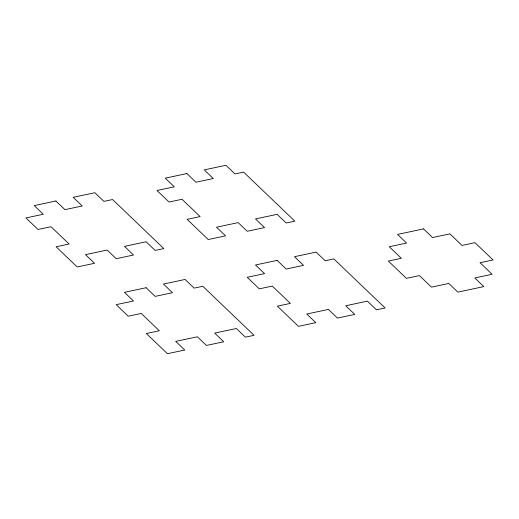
<?xml version="1.0" encoding="UTF-8"?>
<svg xmlns="http://www.w3.org/2000/svg" width="519" height="519" viewBox="0 0 519 519"><rect width="100%" height="100%" fill="white"/><g stroke="black" fill="none" stroke-linecap="round" stroke-linejoin="round"><path stroke-width="0.78" d="M55.883 200.996L34.228 205.595L43.272 214.25L25.95 217.928L38.01 229.469L51.005 226.712L69.098 244.021L56.104 246.778L77.208 266.974L94.536 263.295L85.486 254.641L107.141 250.048L116.191 258.702L133.513 255.024L124.469 246.369L146.124 241.77L155.168 250.43L163.829 248.588L112.571 199.543L103.91 201.378L94.867 192.724L73.211 197.317L82.255 205.978L64.933 209.65L55.883 200.996M186.911 173.56L165.256 178.16L174.3 186.814L156.978 190.492L169.038 202.034L182.033 199.277L200.126 216.585L187.132 219.342L208.236 239.544L225.564 235.866L216.514 227.212L238.169 222.612L247.219 231.266L264.541 227.588L255.497 218.934L277.152 214.341L286.196 222.995L294.857 221.159L243.599 172.107L234.938 173.943L225.895 165.289L204.239 169.888L213.283 178.542L195.955 182.221L186.911 173.56M146.118 287.734L124.463 292.327L133.506 300.981L116.178 304.659L128.245 316.201L141.233 313.444L159.327 330.759L146.332 333.516L167.442 353.711L184.764 350.033L175.72 341.379L197.376 336.779L206.419 345.44L223.747 341.762L214.697 333.107L236.353 328.508L245.403 337.162L254.063 335.326L202.806 286.274L194.138 288.116L185.095 279.456L163.44 284.055L172.483 292.71L155.162 296.388L146.118 287.734M423.536 228.898L397.548 234.413L406.591 243.067L389.269 246.746L401.33 258.287L388.335 261.044L406.429 278.353L419.423 275.595L431.484 287.137L448.805 283.458L457.849 292.119L483.838 286.598L474.794 277.944L492.116 274.266L480.056 262.724L493.05 259.967L474.956 242.658L461.968 245.416L449.902 233.874L432.58 237.553L423.536 228.898M277.152 260.376L255.497 264.969L264.547 273.63L247.219 277.302L259.279 288.843L272.274 286.086L290.368 303.401L277.373 306.158L298.477 326.354L315.805 322.675L306.761 314.021L328.417 309.428L337.46 318.082L354.782 314.404L345.738 305.749L367.394 301.15L376.437 309.804L385.104 307.968L333.847 258.916L325.179 260.759L316.136 252.104L294.481 256.697L303.524 265.352L286.203 269.03L277.152 260.376"/></g></svg>
